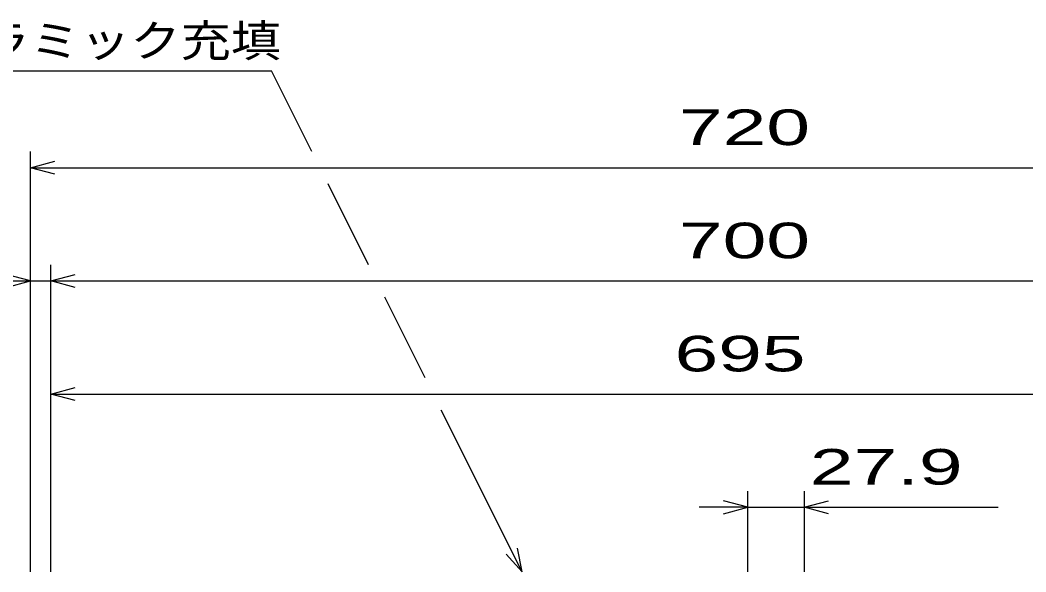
# Model space of a CAD drawing. Units: millimetres, scale not verified. Extents: x -1456 to 1389, y -1026 to 839.
# Drawn here: x -1045.2 to -547.6, y -618.7 to -345.7 of the extents above; entities that cross this region are included whole.
import ezdxf
from ezdxf.enums import TextEntityAlignment as Align

# ---------------------------------------------------------------- set-up
doc = ezdxf.new("R2010")
doc.units = ezdxf.units.MM
doc.header["$LTSCALE"] = 8
doc.layers.add('22', color=2, linetype='Continuous', lineweight=25)
doc.styles.add('ベクトル', font='')
doc.styles.get('ベクトル').set_extended_font_data('ベクトル')

msp = doc.modelspace()

# ---------------------------------------------------------------- linework, layer by layer
at = {"layer": '22', "color": 4}
for p, q in [((-1096.8, -370.7), (-920.8, -370.7)), ((-900.8, -410.7), (-920.8, -370.7)), ((-1040, -618.7), (-1040, -410.7)), ((-1040, -418.7), (-1028, -415.5)), ((-1028, -421.9), (-1040, -418.7)), ((-1040, -418.7), (-320, -418.7)), ((-872.8, -466.7), (-892.8, -426.7)), ((-1040, -618.7), (-1040, -466.7)), ((-1030, -618.7), (-1030, -466.7)), ((-1040, -474.7), (-1052, -471.5)), ((-1030, -474.7), (-1018, -471.5)), ((-1096, -474.7), (-1040, -474.7)), ((-1052, -477.9), (-1040, -474.7)), ((-1040, -474.7), (-1030, -474.7)), ((-1018, -477.9), (-1030, -474.7)), ((-1030, -474.7), (-330, -474.7)), ((-844.8, -522.7), (-864.8, -482.7)), ((-1030, -618.7), (-1030, -522.7)), ((-1030, -530.7), (-1018, -527.5)), ((-1018, -533.9), (-1030, -530.7)), ((-1030, -530.7), (-334.4, -530.7)), ((-796.8, -618.7), (-836.8, -538.7)), ((-685.2, -618.7), (-685.2, -578.7)), ((-657.3, -578.7), (-657.3, -618.7)), ((-685.2, -586.7), (-709.2, -586.7)), ((-685.2, -586.7), (-697.2, -583.5)), ((-697.2, -589.9), (-685.2, -586.7)), ((-685.2, -586.7), (-657.3, -586.7)), ((-657.3, -586.7), (-645.3, -583.5)), ((-645.3, -589.9), (-657.3, -586.7)), ((-657.3, -586.7), (-561.3, -586.7)), ((-796.8, -618.7), (-804.8, -609.9)), ((-796.8, -618.7), (-799.2, -607.02))]:
    msp.add_line(p, q, dxfattribs=at)

# ---------------------------------------------------------------- texts
at = {"layer": '22', "style": 'ベクトル'}
for s, height, width, p in [('セラミック充填', 15.84, 1.15, (-1090, -355.9)), (' 720 ', 17.6, 1.65, (-730, -398.7)), (' 700 ', 17.6, 1.65, (-730, -454.7)), (' 695 ', 17.6, 1.65, (-732.2, -510.7)), (' 27.9 ', 17.6, 1.65, (-665.3, -566.7))]:
    msp.add_text(s, height=height, dxfattribs=dict(at, width=width)).set_placement(p, align=Align.MIDDLE_LEFT)

doc.saveas('drawing.dxf')
